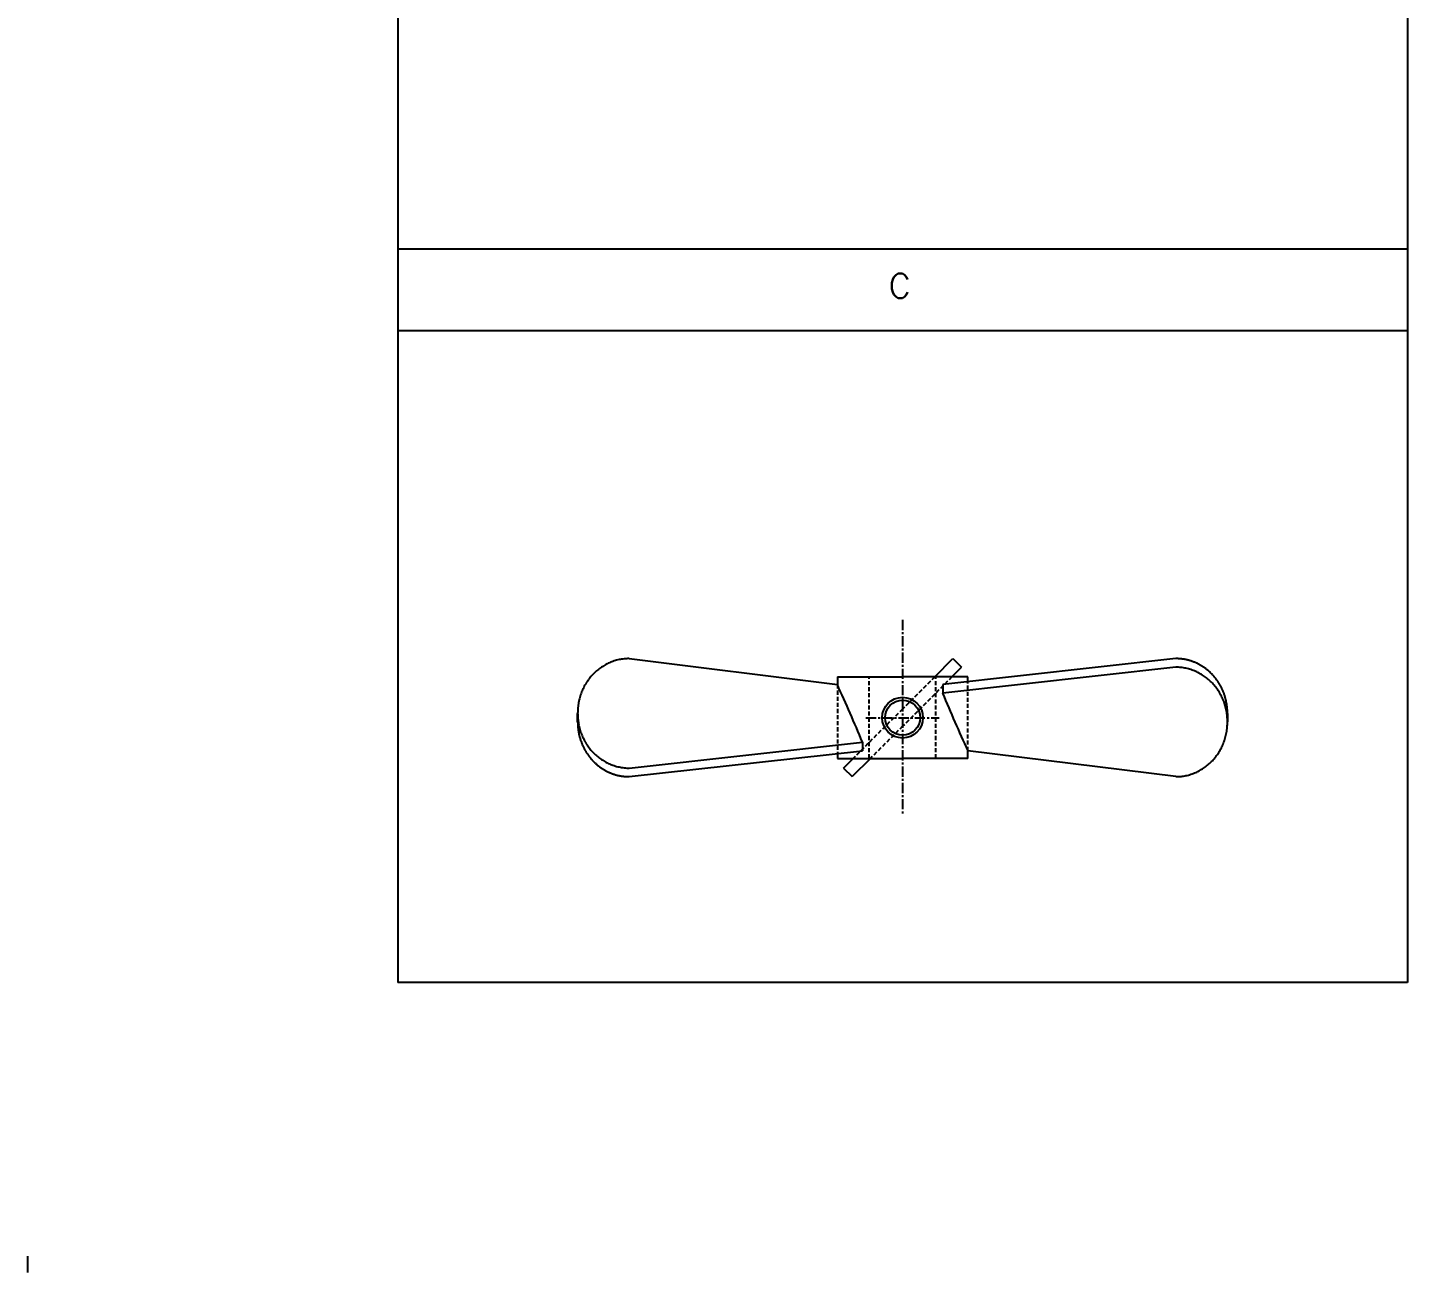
# Model space of a CAD drawing. Extents: x 248 to 1051, y 18 to 1053.
# Drawn here: x 881.5 to 1050.8, y 152.5 to 305.3 of the extents above; entities that cross this region are included whole.
import ezdxf

# ---------------------------------------------------------------- set-up
doc = ezdxf.new("R2010")
doc.units = 0
doc.linetypes.add('CENTER', pattern=[2, 1.25, -0.25, 0.25, -0.25])
doc.linetypes.add('DASHED', pattern=[0.75, 0.5, -0.25])
doc.layers.get('0').update_dxf_attribs({"linetype": 'CONTINUOUS'})
doc.layers.add('CENTER', color=1, linetype='CENTER')
doc.styles.get("Standard").update_dxf_attribs({"font": 'txt.shx', "bigfont": 'bigfont.shx'})

# ---------------------------------------------------------------- blocks, each defined once
blk = doc.blocks.new('*U2')
at = {"color": 7, "linetype": 'CONTINUOUS'}
blk.add_text('C', height=3, dxfattribs=at).set_placement((493.82, 119.6))

msp = doc.modelspace()

# ---------------------------------------------------------------- linework, layer by layer
at = {"color": 7, "linetype": 'CONTINUOUS'}
for p, q in [((926.91, 458.11), (926.91, 188.11)), ((926.91, 458.11), (926.91, 188.11)), ((1050.79, 458.11), (1050.79, 188.11)), ((1050.79, 458.11), (1050.79, 188.11)), ((1050.79, 278.11), (926.91, 278.11)), ((1050.79, 268.11), (926.91, 268.11)), ((955.31, 227.86), (980.85, 224.68)), ((992.79, 225.61), (995.03, 227.86)), ((1022.39, 227.86), (993.77, 224.68)), ((995.03, 227.86), (996.1, 226.8)), ((980.85, 225.61), (980.85, 224.68)), ((980.85, 225.61), (988.85, 225.61)), ((996.85, 225.61), (988.85, 225.61)), ((1022.39, 226.8), (993.77, 223.62)), ((994.91, 225.61), (996.1, 226.8)), ((996.85, 225.02), (996.85, 225.61)), ((993.77, 224.68), (993.77, 223.62)), ((948.98, 220.08), (948.98, 221.14)), ((1028.71, 221.14), (1028.71, 220.08)), ((955.31, 214.43), (983.93, 217.61)), ((983.93, 217.61), (983.93, 216.55)), ((955.31, 213.37), (983.93, 216.55)), ((980.85, 216.21), (980.85, 215.61)), ((980.85, 215.61), (988.85, 215.61)), ((981.6, 214.43), (982.79, 215.61)), ((984.91, 215.61), (982.66, 213.37)), ((996.85, 215.61), (988.85, 215.61)), ((996.85, 215.61), (996.85, 216.55)), ((1022.39, 213.37), (996.85, 216.55)), ((981.6, 214.43), (982.66, 213.37)), ((1050.79, 188.11), (926.91, 188.11)), ((1050.79, 188.11), (926.91, 188.11)), ((881.5, 154.52), (881.5, 152.52))]:
    msp.add_line(p, q, dxfattribs=at)
at = {"color": 3, "linetype": 'DASHED'}
for p, q in [((984.75, 215.61), (984.75, 225.61)), ((992.79, 225.61), (988.85, 221.67)), ((994.91, 225.61), (988.85, 219.55)), ((992.95, 215.61), (992.95, 225.61)), ((980.85, 224.68), (980.85, 216.21)), ((996.85, 216.55), (996.85, 225.02)), ((988.85, 221.67), (982.79, 215.61)), ((988.85, 219.55), (984.91, 215.61))]:
    msp.add_line(p, q, dxfattribs=at)
at = {"color": 7, "linetype": 'CONTINUOUS'}
for points in [[(955.31, 227.86, 0), (955.15, 227.86, 0), (955, 227.85, 0), (954.84, 227.84, 0), (954.69, 227.83, 0), (954.53, 227.81, 0), (954.38, 227.79, 0), (954.23, 227.76, 0), (954.07, 227.73, 0), (953.92, 227.7, 0), (953.77, 227.66, 0), (953.62, 227.62, 0), (953.47, 227.57, 0), (953.32, 227.52, 0), (953.18, 227.47, 0), (953.03, 227.41, 0), (952.89, 227.35, 0), (952.75, 227.28, 0), (952.6, 227.22, 0), (952.46, 227.14, 0), (952.33, 227.07, 0), (952.19, 226.99, 0), (952.06, 226.91, 0), (951.92, 226.82, 0), (951.79, 226.73, 0), (951.67, 226.64, 0), (951.54, 226.54, 0), (951.42, 226.44, 0), (951.3, 226.34, 0), (951.18, 226.23, 0), (951.06, 226.12, 0), (950.95, 226.01, 0), (950.84, 225.89, 0), (950.73, 225.78, 0), (950.62, 225.66, 0), (950.52, 225.53, 0), (950.42, 225.41, 0), (950.32, 225.28, 0), (950.23, 225.15, 0), (950.14, 225.01, 0), (950.05, 224.88, 0), (949.97, 224.74, 0), (949.88, 224.6, 0), (949.8, 224.46, 0), (949.73, 224.31, 0), (949.66, 224.16, 0), (949.59, 224.02, 0), (949.53, 223.87, 0), (949.47, 223.72, 0), (949.41, 223.56, 0), (949.35, 223.41, 0), (949.3, 223.25, 0), (949.26, 223.09, 0), (949.21, 222.94, 0), (949.17, 222.78, 0), (949.14, 222.62, 0), (949.11, 222.45, 0), (949.08, 222.29, 0), (949.05, 222.13, 0), (949.03, 221.97, 0), (949.01, 221.8, 0), (949, 221.64, 0), (948.99, 221.47, 0), (948.99, 221.31, 0), (948.98, 221.14, 0), (948.99, 220.98, 0), (948.99, 220.81, 0), (949, 220.65, 0), (949.01, 220.49, 0), (949.03, 220.32, 0), (949.05, 220.16, 0), (949.08, 220, 0), (949.11, 219.83, 0), (949.14, 219.67, 0), (949.17, 219.51, 0), (949.21, 219.35, 0), (949.26, 219.19, 0), (949.3, 219.04, 0), (949.35, 218.88, 0), (949.41, 218.73, 0), (949.47, 218.57, 0), (949.53, 218.42, 0), (949.59, 218.27, 0), (949.66, 218.12, 0), (949.73, 217.98, 0), (949.8, 217.83, 0), (949.88, 217.69, 0), (949.97, 217.55, 0), (950.05, 217.41, 0), (950.14, 217.28, 0), (950.23, 217.14, 0), (950.32, 217.01, 0), (950.42, 216.88, 0), (950.52, 216.76, 0), (950.62, 216.63, 0), (950.73, 216.51, 0), (950.84, 216.39, 0), (950.95, 216.28, 0), (951.06, 216.17, 0), (951.18, 216.06, 0), (951.3, 215.95, 0), (951.42, 215.85, 0), (951.54, 215.75, 0), (951.67, 215.65, 0), (951.79, 215.56, 0), (951.92, 215.47, 0), (952.06, 215.38, 0), (952.19, 215.3, 0), (952.33, 215.22, 0), (952.46, 215.14, 0), (952.6, 215.07, 0), (952.75, 215, 0), (952.89, 214.94, 0), (953.03, 214.88, 0), (953.18, 214.82, 0), (953.32, 214.76, 0), (953.47, 214.72, 0), (953.62, 214.67, 0), (953.77, 214.63, 0), (953.92, 214.59, 0), (954.07, 214.56, 0), (954.23, 214.53, 0), (954.38, 214.5, 0), (954.53, 214.48, 0), (954.69, 214.46, 0), (954.84, 214.44, 0), (955, 214.43, 0), (955.15, 214.43, 0), (955.31, 214.43, 0)], [(1028.71, 221.14, 0), (1028.71, 221.23, 0), (1028.71, 221.31, 0), (1028.71, 221.39, 0), (1028.7, 221.47, 0), (1028.7, 221.56, 0), (1028.69, 221.64, 0), (1028.69, 221.72, 0), (1028.68, 221.8, 0), (1028.67, 221.88, 0), (1028.66, 221.97, 0), (1028.65, 222.05, 0), (1028.64, 222.13, 0), (1028.63, 222.21, 0), (1028.62, 222.29, 0), (1028.6, 222.37, 0), (1028.59, 222.45, 0), (1028.57, 222.53, 0), (1028.56, 222.62, 0), (1028.54, 222.7, 0), (1028.52, 222.78, 0), (1028.5, 222.86, 0), (1028.48, 222.94, 0), (1028.46, 223.01, 0), (1028.44, 223.09, 0), (1028.42, 223.17, 0), (1028.39, 223.25, 0), (1028.37, 223.33, 0), (1028.34, 223.41, 0), (1028.31, 223.48, 0), (1028.29, 223.56, 0), (1028.26, 223.64, 0), (1028.23, 223.72, 0), (1028.2, 223.79, 0), (1028.17, 223.87, 0), (1028.14, 223.94, 0), (1028.1, 224.02, 0), (1028.07, 224.09, 0), (1028.04, 224.16, 0), (1028, 224.24, 0), (1027.96, 224.31, 0), (1027.93, 224.38, 0), (1027.89, 224.46, 0), (1027.85, 224.53, 0), (1027.81, 224.6, 0), (1027.77, 224.67, 0), (1027.73, 224.74, 0), (1027.69, 224.81, 0), (1027.64, 224.88, 0), (1027.6, 224.94, 0), (1027.56, 225.01, 0), (1027.51, 225.08, 0), (1027.47, 225.15, 0), (1027.42, 225.21, 0), (1027.37, 225.28, 0), (1027.32, 225.34, 0), (1027.28, 225.41, 0), (1027.23, 225.47, 0), (1027.18, 225.53, 0), (1027.12, 225.59, 0), (1027.07, 225.66, 0), (1027.02, 225.72, 0), (1026.97, 225.78, 0), (1026.91, 225.84, 0), (1026.86, 225.89, 0), (1026.8, 225.95, 0), (1026.75, 226.01, 0), (1026.69, 226.07, 0), (1026.63, 226.12, 0), (1026.58, 226.18, 0), (1026.52, 226.23, 0), (1026.46, 226.28, 0), (1026.4, 226.34, 0), (1026.34, 226.39, 0), (1026.28, 226.44, 0), (1026.22, 226.49, 0), (1026.15, 226.54, 0), (1026.09, 226.59, 0), (1026.03, 226.64, 0), (1025.96, 226.68, 0), (1025.9, 226.73, 0), (1025.84, 226.78, 0), (1025.77, 226.82, 0), (1025.7, 226.86, 0), (1025.64, 226.91, 0), (1025.57, 226.95, 0), (1025.5, 226.99, 0), (1025.44, 227.03, 0), (1025.37, 227.07, 0), (1025.3, 227.11, 0), (1025.23, 227.14, 0), (1025.16, 227.18, 0), (1025.09, 227.22, 0), (1025.02, 227.25, 0), (1024.95, 227.28, 0), (1024.88, 227.32, 0), (1024.81, 227.35, 0), (1024.74, 227.38, 0), (1024.66, 227.41, 0), (1024.59, 227.44, 0), (1024.52, 227.47, 0), (1024.44, 227.5, 0), (1024.37, 227.52, 0), (1024.3, 227.55, 0), (1024.22, 227.57, 0), (1024.15, 227.6, 0), (1024.07, 227.62, 0), (1024, 227.64, 0), (1023.92, 227.66, 0), (1023.85, 227.68, 0), (1023.77, 227.7, 0), (1023.7, 227.72, 0), (1023.62, 227.73, 0), (1023.54, 227.75, 0), (1023.47, 227.76, 0), (1023.39, 227.78, 0), (1023.32, 227.79, 0), (1023.24, 227.8, 0), (1023.16, 227.81, 0), (1023.08, 227.82, 0), (1023.01, 227.83, 0), (1022.93, 227.84, 0), (1022.85, 227.84, 0), (1022.78, 227.85, 0), (1022.7, 227.85, 0), (1022.62, 227.86, 0), (1022.54, 227.86, 0), (1022.47, 227.86, 0), (1022.39, 227.86, 0)], [(1022.39, 213.37, 0), (1022.54, 213.37, 0), (1022.7, 213.37, 0), (1022.85, 213.38, 0), (1023.01, 213.4, 0), (1023.16, 213.42, 0), (1023.32, 213.44, 0), (1023.47, 213.47, 0), (1023.62, 213.5, 0), (1023.77, 213.53, 0), (1023.92, 213.57, 0), (1024.07, 213.61, 0), (1024.22, 213.66, 0), (1024.37, 213.71, 0), (1024.52, 213.76, 0), (1024.66, 213.82, 0), (1024.81, 213.88, 0), (1024.95, 213.94, 0), (1025.09, 214.01, 0), (1025.23, 214.08, 0), (1025.37, 214.16, 0), (1025.5, 214.24, 0), (1025.64, 214.32, 0), (1025.77, 214.41, 0), (1025.9, 214.5, 0), (1026.03, 214.59, 0), (1026.15, 214.69, 0), (1026.28, 214.79, 0), (1026.4, 214.89, 0), (1026.52, 215, 0), (1026.63, 215.11, 0), (1026.75, 215.22, 0), (1026.86, 215.33, 0), (1026.97, 215.45, 0), (1027.07, 215.57, 0), (1027.18, 215.7, 0), (1027.28, 215.82, 0), (1027.37, 215.95, 0), (1027.47, 216.08, 0), (1027.56, 216.22, 0), (1027.64, 216.35, 0), (1027.73, 216.49, 0), (1027.81, 216.63, 0), (1027.89, 216.77, 0), (1027.96, 216.92, 0), (1028.04, 217.06, 0), (1028.1, 217.21, 0), (1028.17, 217.36, 0), (1028.23, 217.51, 0), (1028.29, 217.67, 0), (1028.34, 217.82, 0), (1028.39, 217.98, 0), (1028.44, 218.13, 0), (1028.48, 218.29, 0), (1028.52, 218.45, 0), (1028.56, 218.61, 0), (1028.59, 218.77, 0), (1028.62, 218.94, 0), (1028.64, 219.1, 0), (1028.66, 219.26, 0), (1028.68, 219.43, 0), (1028.69, 219.59, 0), (1028.7, 219.75, 0), (1028.71, 219.92, 0), (1028.71, 220.08, 0), (1028.71, 220.25, 0), (1028.7, 220.41, 0), (1028.69, 220.58, 0), (1028.68, 220.74, 0), (1028.66, 220.91, 0), (1028.64, 221.07, 0), (1028.62, 221.23, 0), (1028.59, 221.39, 0), (1028.56, 221.56, 0), (1028.52, 221.72, 0), (1028.48, 221.88, 0), (1028.44, 222.03, 0), (1028.39, 222.19, 0), (1028.34, 222.35, 0), (1028.29, 222.5, 0), (1028.23, 222.65, 0), (1028.17, 222.81, 0), (1028.1, 222.96, 0), (1028.04, 223.1, 0), (1027.96, 223.25, 0), (1027.89, 223.39, 0), (1027.81, 223.54, 0), (1027.73, 223.68, 0), (1027.64, 223.81, 0), (1027.56, 223.95, 0), (1027.47, 224.09, 0), (1027.37, 224.22, 0), (1027.28, 224.34, 0), (1027.18, 224.47, 0), (1027.07, 224.59, 0), (1026.97, 224.72, 0), (1026.86, 224.83, 0), (1026.75, 224.95, 0), (1026.63, 225.06, 0), (1026.52, 225.17, 0), (1026.4, 225.28, 0), (1026.28, 225.38, 0), (1026.15, 225.48, 0), (1026.03, 225.57, 0), (1025.9, 225.67, 0), (1025.77, 225.76, 0), (1025.64, 225.84, 0), (1025.5, 225.93, 0), (1025.37, 226.01, 0), (1025.23, 226.08, 0), (1025.09, 226.16, 0), (1024.95, 226.22, 0), (1024.81, 226.29, 0), (1024.66, 226.35, 0), (1024.52, 226.41, 0), (1024.37, 226.46, 0), (1024.22, 226.51, 0), (1024.07, 226.56, 0), (1023.92, 226.6, 0), (1023.77, 226.64, 0), (1023.62, 226.67, 0), (1023.47, 226.7, 0), (1023.32, 226.73, 0), (1023.16, 226.75, 0), (1023.01, 226.77, 0), (1022.85, 226.78, 0), (1022.7, 226.79, 0), (1022.54, 226.8, 0), (1022.39, 226.8, 0)], [(948.98, 220.08, 0), (948.98, 220, 0), (948.99, 219.92, 0), (948.99, 219.84, 0), (948.99, 219.75, 0), (949, 219.67, 0), (949, 219.59, 0), (949.01, 219.51, 0), (949.01, 219.43, 0), (949.02, 219.34, 0), (949.03, 219.26, 0), (949.04, 219.18, 0), (949.05, 219.1, 0), (949.06, 219.02, 0), (949.08, 218.94, 0), (949.09, 218.85, 0), (949.11, 218.77, 0), (949.12, 218.69, 0), (949.14, 218.61, 0), (949.15, 218.53, 0), (949.17, 218.45, 0), (949.19, 218.37, 0), (949.21, 218.29, 0), (949.23, 218.21, 0), (949.26, 218.13, 0), (949.28, 218.06, 0), (949.3, 217.98, 0), (949.33, 217.9, 0), (949.35, 217.82, 0), (949.38, 217.74, 0), (949.41, 217.67, 0), (949.44, 217.59, 0), (949.47, 217.51, 0), (949.5, 217.44, 0), (949.53, 217.36, 0), (949.56, 217.29, 0), (949.59, 217.21, 0), (949.62, 217.14, 0), (949.66, 217.06, 0), (949.69, 216.99, 0), (949.73, 216.92, 0), (949.77, 216.84, 0), (949.8, 216.77, 0), (949.84, 216.7, 0), (949.88, 216.63, 0), (949.92, 216.56, 0), (949.97, 216.49, 0), (950.01, 216.42, 0), (950.05, 216.35, 0), (950.09, 216.28, 0), (950.14, 216.22, 0), (950.18, 216.15, 0), (950.23, 216.08, 0), (950.27, 216.02, 0), (950.32, 215.95, 0), (950.37, 215.89, 0), (950.42, 215.82, 0), (950.47, 215.76, 0), (950.52, 215.7, 0), (950.57, 215.63, 0), (950.62, 215.57, 0), (950.67, 215.51, 0), (950.73, 215.45, 0), (950.78, 215.39, 0), (950.84, 215.33, 0), (950.89, 215.28, 0), (950.95, 215.22, 0), (951, 215.16, 0), (951.06, 215.11, 0), (951.12, 215.05, 0), (951.18, 215, 0), (951.24, 214.94, 0), (951.3, 214.89, 0), (951.36, 214.84, 0), (951.42, 214.79, 0), (951.48, 214.74, 0), (951.54, 214.69, 0), (951.6, 214.64, 0), (951.67, 214.59, 0), (951.73, 214.54, 0), (951.79, 214.5, 0), (951.86, 214.45, 0), (951.92, 214.41, 0), (951.99, 214.36, 0), (952.06, 214.32, 0), (952.12, 214.28, 0), (952.19, 214.24, 0), (952.26, 214.2, 0), (952.33, 214.16, 0), (952.39, 214.12, 0), (952.46, 214.08, 0), (952.53, 214.05, 0), (952.6, 214.01, 0), (952.67, 213.98, 0), (952.75, 213.94, 0), (952.82, 213.91, 0), (952.89, 213.88, 0), (952.96, 213.85, 0), (953.03, 213.82, 0), (953.1, 213.79, 0), (953.18, 213.76, 0), (953.25, 213.73, 0), (953.32, 213.71, 0), (953.4, 213.68, 0), (953.47, 213.66, 0), (953.55, 213.63, 0), (953.62, 213.61, 0), (953.7, 213.59, 0), (953.77, 213.57, 0), (953.85, 213.55, 0), (953.92, 213.53, 0), (954, 213.51, 0), (954.07, 213.5, 0), (954.15, 213.48, 0), (954.23, 213.47, 0), (954.3, 213.45, 0), (954.38, 213.44, 0), (954.46, 213.43, 0), (954.53, 213.42, 0), (954.61, 213.41, 0), (954.69, 213.4, 0), (954.76, 213.39, 0), (954.84, 213.38, 0), (954.92, 213.38, 0), (955, 213.37, 0), (955.07, 213.37, 0), (955.15, 213.37, 0), (955.23, 213.37, 0), (955.31, 213.37, 0)]]:
    msp.add_polyline3d(points, dxfattribs=at)
for radius in [2.5, 2.15]:
    msp.add_circle((988.85, 220.61), radius, dxfattribs=at)
for centre, start, end in [((782.31, 133.94), 22.5368, 24.5616), ((1195.38, 307.28), 202.5368, 204.5616)]:
    msp.add_arc(centre, 218.29, start, end, dxfattribs=at)
at = {"layer": 'CENTER', "color": 1, "linetype": 'CENTER'}
for p, q in [((988.85, 232.61), (988.85, 208.61)), ((984.35, 220.61), (993.35, 220.61))]:
    msp.add_line(p, q, dxfattribs=at)

# ---------------------------------------------------------------- block references
at = {"color": 7, "linetype": 'CONTINUOUS'}
msp.add_blockref('*U2', (493.33, 152.52), dxfattribs=at)

doc.saveas('drawing.dxf')
